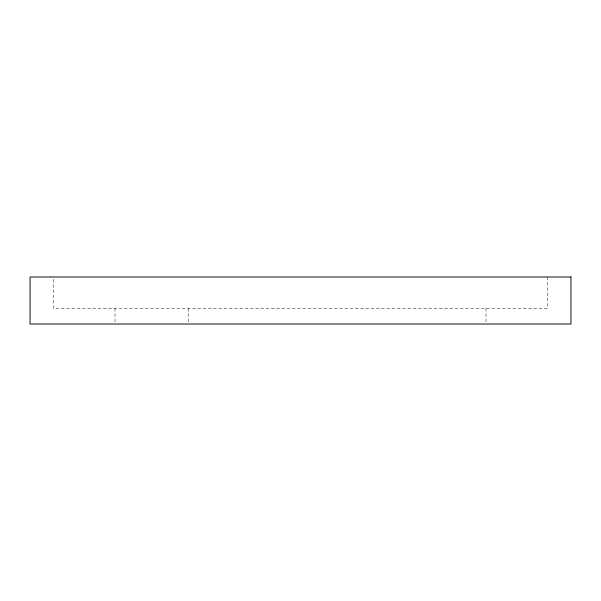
<?xml version="1.0" encoding="UTF-8"?>
<svg xmlns="http://www.w3.org/2000/svg" width="601" height="601" viewBox="0 0 601 601"><rect width="100%" height="100%" fill="white"/><g stroke="black" fill="none" stroke-linecap="round" stroke-linejoin="round"><path stroke-width="0.45" stroke-dasharray="3 2.25" d="M547.436 276.986L547.436 308.336L53.564 308.336L53.564 276.986M485.999 308.336L485.999 323.098M188.203 308.336L188.203 323.098M115.001 308.336L115.001 323.098"/><path stroke-width="0.9" d="M570.95 276.986L30.05 276.986L30.05 324.014L570.95 324.014L570.95 276.986"/></g></svg>
